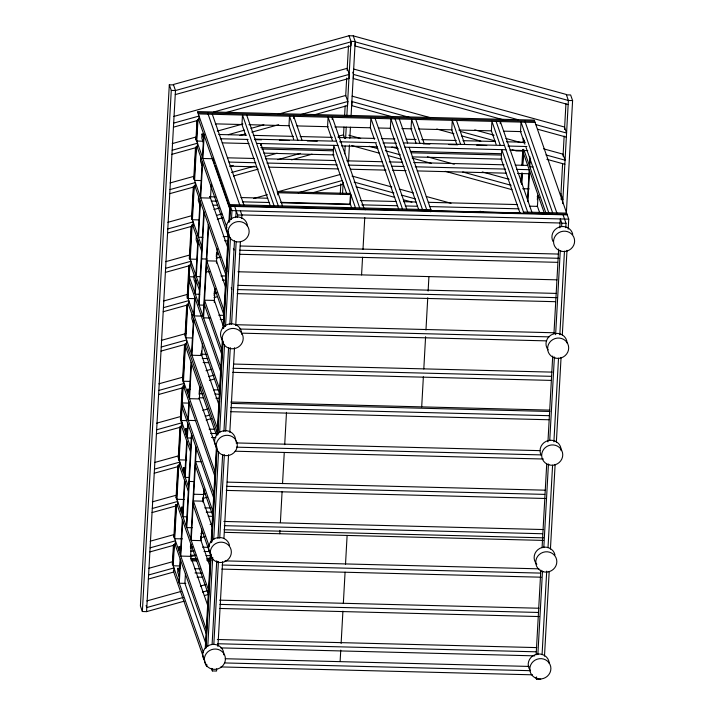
<?xml version="1.0" encoding="UTF-8"?>
<svg xmlns="http://www.w3.org/2000/svg" width="715" height="715" viewBox="0 0 715 715"><rect width="100%" height="100%" fill="white"/><g stroke="black" fill="none" stroke-linecap="round" stroke-linejoin="round"><path stroke-width="1.07" d="M173.522 84.915L169.312 84.808L140.399 605.9L142.357 611.522L146.566 611.629L184.05 601.217M142.357 611.522L171.269 90.43L169.312 84.808M146.566 611.629L175.479 90.537L173.379 84.504L349.036 35.75L353.246 35.857L566.289 94.46L568.389 100.484L562.66 203.623M172.351 564.376L173.441 544.678M173.879 536.885L175.667 504.593M176.042 497.917L177.829 465.626M178.267 457.832L179.992 426.649M180.43 418.856L182.155 387.682M182.656 378.771L184.568 344.255M185.06 335.353L186.731 305.287M187.124 298.173L188.948 265.319M189.305 258.821L191.102 226.485M191.495 219.46L193.318 186.543M193.747 178.777L195.472 147.71M195.91 139.943L196.956 121.085L197.358 122.247M172.816 564.484L173.915 544.723M174.281 538.046L176.14 504.647M176.444 499.079L178.321 465.277M178.607 460.102L180.484 426.355M180.77 421.135L182.683 386.618M182.951 381.873L185.051 344.058M185.408 337.623L187.267 304.027M187.625 297.547L189.43 265.104M189.788 258.714L191.656 225.064M191.96 219.505L193.81 186.141M194.185 179.474L195.999 146.655M196.339 140.542L197.519 119.414M173.236 565.413L174.406 544.285M176.569 505.362L174.71 538.726L182.361 538.842M176.873 499.803L178.786 465.331M179.099 459.763L180.949 426.408M181.253 420.84L183.112 387.485M183.415 381.917L185.525 343.924M185.882 337.435L187.732 304.072M189.895 265.149L188.045 298.512L194.596 298.629M190.208 259.59L192.121 225.118M192.424 219.559L194.274 186.195M194.587 180.636L196.437 147.272M196.75 141.713L197.984 119.468M180.457 418.266L182.021 422.744L181.798 426.819L156.424 433.853M219.407 393.223L188.554 304.644L188.796 300.613L163.431 307.656M180.153 568.362L177.919 568.309L177.695 572.375L179.179 576.639M178.902 550.666L179.125 546.6L181.36 546.653M181.083 511.314L181.315 507.239L183.541 507.301M183.272 471.963L183.496 467.887L185.73 467.95M187.911 428.589L185.677 428.535L185.453 432.611L186.937 436.874L187.696 423.209M187.634 393.25L187.866 389.183L190.092 389.237M192.004 314.546L191.781 318.622L193.265 322.885M194.194 275.195L193.962 279.261L195.445 283.524M196.375 235.843L196.151 239.909L197.635 244.173M198.555 196.482L198.332 200.558L199.816 204.821M200.745 157.13L200.513 161.206L201.996 165.469M204.249 134.116L202.023 134.062L201.8 138.138L203.283 142.401M178.884 582.073L180.162 559.005M180.386 554.929L182.343 519.644M182.566 515.578L184.533 480.292M184.756 476.226L186.713 440.941M187.92 419.231L188.894 401.589M189.126 397.513L191.084 362.237M191.531 354.095L193.488 318.81M193.72 314.743L194.695 297.1M194.918 293.025L195.678 279.458M195.901 275.382L197.858 240.106M198.082 236.03L200.039 200.745M200.272 196.679L202.229 161.393M202.452 157.327L203.73 134.259M180.564 560.167L179.286 583.234L185.837 583.395M182.745 520.806L180.788 556.091L190.61 556.341L191.289 544.213M184.935 481.454L182.977 516.739L187.339 516.847M187.116 442.102L185.158 477.388L189.529 477.495M188.099 424.37L187.348 437.938L191.718 438.054M189.305 402.751L188.322 420.393L195.964 420.581M191.486 363.399L189.529 398.675L199.351 398.925L200.021 386.797M193.899 319.971L191.933 355.257L201.764 355.507L202.434 343.379M195.097 298.262L194.123 315.905L201.764 316.093M196.08 280.62L195.329 294.187L199.691 294.303M198.261 241.268L196.303 276.544L200.674 276.66M200.45 201.916L198.493 237.192L202.854 237.309M202.631 162.555L200.674 197.841L210.496 198.091L211.229 184.863M204.141 135.421L202.854 158.489L212.677 158.739M186.347 526.428L191.468 434.148M198.698 303.875L203.82 211.604M191.879 435.31L186.758 527.59L192.21 527.733M204.222 212.766L199.101 305.037L204.561 305.18M185.426 573.877L184.899 583.377L205.67 643.017M190.807 539.217L195.928 446.938M203.158 316.665L208.271 224.394M190.574 548.566L190.762 545.259M199.128 394.457L199.369 390.05M201.353 354.345L201.541 351.029M196.33 448.099L191.209 540.379L201.031 540.629L201.702 528.546M208.682 225.556L203.56 317.826L210.103 317.996M200.808 536.134L200.629 539.468L209.861 565.985M202.72 501.671L202.971 497.22M214.151 295.796L214.393 291.345M216.305 256.882L216.556 252.431M203.167 502.18L203.9 488.997M214.25 302.472L215.027 288.422M216.43 263.156L217.226 248.874M205.25 648.317L210.559 552.579M211.113 542.676L216.413 447.036M217.092 434.8L222.401 339.16M223.017 328.042L228.362 231.74M228.88 222.392L229.873 204.597L430.886 209.692L430.77 211.801M205.714 648.371L210.907 554.822M211.64 541.613L216.895 446.821M217.575 434.577L222.767 341.046M223.491 328.087L228.684 234.466M229.408 221.328L230.275 205.759L567.049 214.294M205.974 647.826L211.175 554.161M211.846 542.042L216.994 449.369M217.798 434.881L222.991 341.234M223.715 328.265L228.943 233.939M229.622 221.793L230.48 206.34L567.254 214.875M206.787 664.333L206.662 666.559L204.973 661.715M207.77 646.494L212.721 557.307M213.714 539.476L218.602 451.406M219.648 432.45L224.537 344.38M225.529 326.541L230.48 237.362M231.472 219.523L231.964 210.603L197.483 111.585L534.257 120.111L568.738 219.139L568.184 229.166M212.105 644.367L216.743 560.757M217.986 538.466L222.624 454.856M223.92 431.44L228.559 347.83M229.864 324.422L234.502 240.812M235.798 217.396L236.173 210.71M216.69 668.811L216.565 671.036L212.355 670.929L212.48 668.704M213.839 644.179L218.415 561.677M219.72 538.27L224.358 454.66M225.654 431.243L230.293 347.633M231.597 324.226L236.173 241.733M237.532 217.199L237.657 214.974L234.69 206.447M217.923 646.512L222.624 561.784M223.929 538.377L228.568 454.767M229.801 432.468L234.502 347.74M235.744 325.45L240.383 241.84M241.679 218.424L241.867 215.081L240.383 210.818M260.644 145.646L260.76 143.536L282.497 205.929M277.786 194.864L277.903 192.755L350.868 194.605L350.341 204.097L280.691 202.336M293.597 118.44L293.713 116.322L302.079 140.355M279.762 533.73L279.949 530.387M280.378 522.594L282.103 491.42M282.541 483.626L284.266 452.452M284.704 444.659L286.492 412.367M332.18 119.414L332.296 117.305L363.881 207.994M340.26 193.863L340.823 183.835M343.477 135.957L343.969 127.056M344.585 115.919L345.148 105.9M345.703 95.873L346.686 78.06M347.115 70.356L348.482 45.769M342.53 193.908L343.084 183.889M344.755 153.832L345.184 146.03M345.622 138.236L346.239 127.109M346.855 115.973L350.994 41.372L355.203 41.479L351.065 116.08M343.343 182.227L343.227 184.264L313.09 192.63M314.225 114.82L347.597 105.561L347.821 101.485L345.72 95.461L278.242 114.186M226.387 112.478L349.108 78.418L349.331 74.351L347.231 68.318L173.718 116.474M175.255 94.603L350.913 45.849L351.137 41.783L349.036 35.75M348.527 161.733L349.456 145.029M349.832 138.344L350.448 127.207M392.66 116.903L351.807 105.668L351.887 101.181M502.761 119.637L353.317 78.525L353.541 74.458L352.745 72.17M568.166 104.56L355.123 45.957L355.346 41.89L353.246 35.857M350.001 201.88L350.287 196.607M340.134 661.259L340.751 650.123M341.118 643.437L342.914 611.155M343.343 603.362L345.077 572.179M345.506 564.385L347.115 535.437M361.576 274.891L362.559 257.23M362.988 249.499L364.757 217.485M421.698 406.871L423.369 376.805M423.798 369.012L425.595 336.72M425.961 330.044L427.758 297.753M428.124 291.068L428.929 276.598M500.223 123.668L500.339 121.559L531.915 212.248M520.94 182.808L521.432 173.906M521.932 164.995L522.79 149.408M523.166 142.723L523.416 138.272M521.405 182.861L521.959 172.842M522.37 165.514L523.264 149.453M523.63 142.777L523.755 140.551M521.789 184.47L522.406 173.343M522.835 165.558L523.738 149.328M524.131 142.205L524.256 139.988M527.527 199.449L529.18 169.678M529.404 165.612L529.895 156.817M527.876 201.71L529.583 170.84M530.235 159.079L529.815 166.774L533.086 166.854M537.349 199.7L537.6 195.284M538.064 195.347L537.448 206.376L529.806 206.179M560.935 193.962L562.598 163.905M563.036 156.111L564.144 136.065M564.519 129.388L565.94 103.773M536.134 654.815L540.835 570.087M542.068 547.788L546.707 464.178M547.949 441.888L552.713 356.043M553.946 333.753L558.647 249.026M559.827 227.844L560.319 218.924L561.802 223.187L561.624 226.53M540.71 679.25L536.5 679.143L536.625 676.917M537.859 654.618L542.506 571.008M543.802 547.592L548.441 463.981M549.737 440.574L554.384 356.964M555.618 334.665L560.256 251.054M566.36 213.052L572.599 100.592L570.642 94.97L566.432 94.872M542.068 654.726L546.716 571.115M548.012 547.699L552.588 465.206M553.893 441.798L558.531 358.188M559.827 334.772L564.466 251.162M565.771 227.754L566.012 223.295L563.045 214.768M544.49 656.138L549.192 571.419M550.425 549.12L555.126 464.393M556.368 442.102L561.069 357.375M562.303 335.076L567.004 250.348M351.137 41.783L175.479 90.537L171.269 90.43M173.673 123.105L199.038 116.062L198.815 120.129L173.45 127.172M213.696 111.996L349.331 74.351M172.208 143.617L195.776 137.074M217.199 131.131L242.903 123.999M172.172 150.239L197.537 143.197L197.304 147.272L171.94 154.315M228.335 134.652L244.485 130.166M250.938 128.378L263.862 124.794M300.461 114.632L347.821 101.485M239.954 135.439L245.334 133.946M251.796 132.15L278.707 124.678M170.027 182.969L193.586 176.426M230.007 166.327L233.224 165.433M265.354 156.514L277.134 153.242M338.186 136.297L343.54 134.813L344.844 138.558M169.982 189.591L195.347 182.557L195.124 186.624L169.759 193.667M231.535 172.512L254.138 166.238M277.822 159.66L300.425 153.385M233.465 175.988L258.222 169.115M291.595 159.847L312.044 154.172M167.846 222.32L192.478 215.483M213.901 209.54L219.255 208.056M253.53 198.538L267.455 194.677M277.089 192.004L340.286 174.46M167.802 228.952L193.166 221.909L192.943 225.976L167.578 233.019M216.43 215.447L221.82 213.955M298.244 192.746L342.378 180.493M217.289 219.219L222.669 217.726M165.657 261.681L190.297 254.844M165.612 268.304L190.985 261.261L190.753 265.337L165.388 272.37M216.404 254.209L218.558 253.611M216.18 258.276L220.479 257.078M163.476 301.033L188.108 294.196M214.223 293.561L217.449 292.658M163.208 311.722L188.572 304.688M213.991 297.628L217.226 296.734M161.295 340.385L185.927 333.548M161.25 347.007L186.615 339.965L186.392 344.04L161.018 351.083M158.882 383.812L183.514 376.975M206.009 370.728L211.363 369.244M158.837 390.435L184.202 383.392L183.978 387.467L158.614 394.501M208.548 376.635L213.928 375.143M209.397 380.407L214.777 378.914M156.701 423.164L181.333 416.327M202.756 410.383L208.11 408.891M156.657 429.786L182.021 422.744M205.285 416.291L209.593 415.093M206.135 420.062L211.524 418.57M154.512 462.516L178.08 455.973M154.467 469.138L179.831 462.096L179.608 466.171L154.243 473.214M152.331 501.867L175.89 495.325M152.286 508.49L177.651 501.456L177.427 505.523L152.063 512.566M203.069 494.396L205.223 493.797M202.846 498.471L207.153 497.274M150.141 541.219L173.709 534.686M210.121 524.578L212.266 523.979M150.105 547.842L175.47 540.808L175.238 544.875L149.873 551.917M200.888 533.748L203.042 533.149M200.665 537.823L204.973 536.625M148.64 568.362L172.199 561.82M190.413 556.771L195.767 555.287M148.595 574.985L173.959 567.942L173.736 572.018L148.371 579.061M206.921 558.799L210.147 557.906M146.834 600.931L181.109 591.421M200.388 586.068L205.741 584.584M183.201 597.445L146.79 607.553L146.092 605.542M202.488 592.1L207.842 590.608M204.401 595.577L208.682 594.38M572.599 100.592L568.389 100.484L355.346 41.89M197.885 112.747L534.659 121.273M198.287 113.908L535.07 122.444M215.403 123.856L242.197 124.535M248.9 124.705L289.101 125.724M296.922 125.92L328.185 126.707M334.888 126.877L370.62 127.788M378.432 127.985L390.721 128.298M401.884 128.575L411.929 128.834M418.632 129.004L452.13 129.853M458.833 130.023L491.214 130.845M503.503 131.149L521.369 131.605M218.745 134.492L246.63 135.198M253.316 135.367L293.463 136.377M300.157 136.547L332.493 137.369M338.07 137.512L374.875 138.442M381.56 138.612L394.939 138.951M406.093 139.237L416.13 139.488M421.707 139.631L456.277 140.506M462.971 140.676L495.307 141.499M506.461 141.776L525.418 142.258M255.067 139.166L336.461 141.221M403.466 142.92L504.495 145.485M220.238 138.755L248.114 139.461M254.799 139.631L261.493 139.8M279.333 140.247L289.369 140.506M307.218 140.953L317.254 141.213M339.554 141.776L376.358 142.705M383.043 142.875L396.432 143.215M423.191 143.894L429.885 144.064M448.841 144.546L457.761 144.77M476.717 145.252L486.754 145.503M507.945 146.039L526.901 146.521M196.786 141.052L203.328 141.213M256.551 143.429L337.945 145.485M404.949 147.183L505.979 149.748M222.24 142.875L248.999 143.554M341.556 145.905L377.243 146.807M385.054 147.004L397.317 147.317M509.947 150.168L527.786 150.624M522.79 151.079L516.31 150.919L512.012 149.73M260.787 147.612L333.253 149.444M410.267 151.401L501.313 153.707M261.824 148.997L333.181 150.802M411.304 152.787L501.233 155.057M263.835 153.126L334.066 154.905M412.189 156.88L502.118 159.159M227.504 157.809L254.272 158.489M265.417 158.775L335.675 160.553M346.829 160.83L382.507 161.742M389.201 161.912L402.581 162.242M413.735 162.528L504.066 164.816M515.211 165.102L527.482 165.415M228.988 162.073L255.756 162.752M266.909 163.038L337.158 164.816M348.312 165.094L384 166.005M391.802 166.202L404.073 166.506M415.218 166.792L505.55 169.08M516.704 169.366L528.966 169.678M229.881 166.175L256.64 166.854M268.911 167.158L338.052 168.91M350.314 169.223L386.002 170.125M392.696 170.295L406.075 170.635M417.229 170.921L506.435 173.182M517.589 173.459L529.86 173.772M194.596 180.403L201.147 180.564M522.647 188.715L529.189 188.876M277.5 191.593L350.466 193.443M209.709 196.768L215.287 196.911M240.937 197.563L267.696 198.234M360.253 200.584L395.94 201.487M403.743 201.684L416.014 201.996M428.276 202.309L517.49 204.57M211.193 201.031L216.77 201.174M242.421 201.827L269.18 202.497M281.451 202.81L350.591 204.561M361.736 204.847L397.424 205.75M405.226 205.947L417.497 206.26M429.76 206.572L518.974 208.834M523.496 212.033L566.646 213.133M213.195 205.16L217.655 205.277M430.653 210.666L519.868 212.927M231.964 210.603L568.738 219.139M241.509 214.92L559.854 222.991M237.657 214.974L241.867 215.081M561.802 223.187L566.012 223.295M192.415 219.755L198.967 219.916M223.134 236.522L228.711 236.656M224.626 240.785L227.969 240.866M240.294 245.996L558.638 254.066M239.552 250.205L559.005 258.303M239.328 254.272L557.664 262.342M201.666 258.901L207.127 259.044M190.235 259.107L196.777 259.277M237.997 271.763L556.958 279.842M206.117 271.691L209.397 271.772M220.953 275.874L226.53 276.017M194.712 276.884L189.252 276.75L220.837 367.439M222.436 280.137L225.779 280.217M238.113 285.348L556.449 293.418M237.371 289.557L556.824 297.655M237.148 293.633L555.484 301.694M218.772 315.226L224.349 315.369M220.256 319.489L223.598 319.569M235.932 324.708L554.268 332.77M239.641 329.025L549.075 336.863M241.643 333.154L546.618 340.876M185.864 337.811L192.415 337.981M200.763 354.175L206.34 354.318M202.247 358.438L207.833 358.581M203.14 362.541L208.717 362.684M233.742 364.06L552.087 372.122M233.001 368.27L551.345 376.331M232.777 372.336L551.113 380.398M183.451 381.238L190.002 381.408M213.508 389.836L217.977 389.943M199.387 393.697L202.729 393.786M215.001 394.099L219.46 394.206M199.154 397.772L203.623 397.88M215.885 398.192L219.228 398.282M230.802 402.036L549.728 410.115M231.562 403.412L549.898 411.474M188.796 403.117L182.245 402.947L213.83 493.645M230.82 407.622L549.156 415.683M230.596 411.688L548.932 419.759M186.731 420.635L181.279 420.5L190.726 447.626M209.102 429.125L214.67 429.268M210.585 433.388L216.162 433.531M211.47 437.491L215.93 437.607M236.057 442.934L539.923 450.638M236.424 447.17L541.407 454.901M235.083 451.21L543.409 459.021M179.09 459.852L186.731 460.049M201.04 461.72L195.579 461.577L212.856 511.189M227.191 482.116L545.527 490.186M189.314 481.454L193.685 481.561M226.449 486.325L544.785 494.387M226.226 490.401L545.679 498.489M193.765 494.244L203.587 494.494M176.9 499.302L184.542 499.49M204.731 507.838L210.308 507.981M206.215 512.101L211.792 512.244M208.217 516.23L212.677 516.337M223.893 521.441L543.346 529.538M224.269 525.677L542.605 533.748M224.036 529.752L543.489 537.841M224.555 532.335L543.597 540.415M190.279 546.877L192.514 546.939M202.542 547.19L208.119 547.332M190.646 551.113L193.997 551.202M204.034 551.453L209.602 551.596M190.422 555.189L195.999 555.323M206.036 555.582L210.496 555.689M190.547 558.495L196.125 558.63M207.27 558.916L210.621 558.996M190.744 559.648L197.447 559.818M206.564 560.051L211.023 560.167M225.046 560.882L538.94 568.836M191.155 560.81L196.732 560.953M207.904 561.239L210.139 561.293M222.079 565.029L540.424 573.099M173.209 565.788L179.76 565.958M221.856 569.104L541.309 577.202M194.65 568.729L200.227 568.872M195.016 572.965L201.71 573.135M197.027 577.094L202.595 577.237M219.523 600.153L538.976 608.242M219.898 604.389L538.234 612.451M219.675 608.456L539.128 616.553M217.342 639.505L536.795 647.602M217.718 643.741L536.053 651.803M220.828 647.897L534.713 655.852M225.189 658.73L529.064 666.425M224.447 662.939L530.548 670.688M220.89 666.925L532.55 674.817M353.594 69.015L564.484 127.029L566.584 133.053L535.812 124.598M353.541 74.458L518.044 119.7M537.716 129.245L566.351 137.128M352.084 96.159L430.627 117.76M474.742 129.898L494.11 135.224M505.952 138.478L521.012 142.625M543.606 148.836L562.973 154.163L565.073 160.196L545.983 154.941M352.03 101.593L410.088 117.564M460.621 131.462L495.03 140.927M436.749 129.031L453.945 133.759M461.479 135.832L480.829 141.159M546.814 159.302L564.85 164.271M348.822 135.215L360.664 138.469M391.865 147.058L398.318 148.827M427.373 156.817L454.266 164.218M482.241 171.913L509.143 179.313M369.199 146.271L377.806 148.64M385.331 150.704L400.382 154.851M412.206 158.104L431.565 163.422M462.739 172.002L511.127 185.31M560.766 198.967L562.893 199.548L560.792 193.524M351.771 145.61L379.728 153.296M388.325 155.664L401.231 159.213M445.311 171.341L511.976 189.681M537.206 196.616L539.325 197.197M352.021 176.051L391.829 186.999M399.363 189.073L413.35 192.916M426.265 196.473L451.013 203.275M480.06 211.265L483.286 212.158M354.113 182.075L393.894 193.014M401.428 195.088L415.397 198.931M356.043 186.74L394.743 197.385M403.349 199.753L411.947 202.122M524.837 121.032L557.226 214.044M552.615 212.775L521.029 122.086L520.511 131.587L524.917 144.233M526.017 147.397L548.78 212.784M524.104 150.382L545.768 212.605M523.514 153.403L544.079 212.453M537.251 205.804L539.825 213.186M496.13 121.452L527.706 212.141M500.286 145.377L491.92 121.344L491.393 130.845L496.121 144.43M523.907 213.195L501.769 149.641L501.242 159.141L520.073 213.213M456.483 120.451L464.848 144.475M460.639 144.367L452.273 120.343L451.746 129.844L456.84 144.466M415.79 119.414L424.156 143.447M419.946 143.34L411.581 119.316L411.054 128.807L416.148 143.438M399.301 119.003L407.675 143.027M409.159 147.29L431.288 210.853M395.091 118.896L426.676 209.584M422.467 209.477L390.882 118.788L390.354 128.289L418.632 209.486M375.098 118.386L406.683 209.075M402.474 208.968L370.888 118.279L370.361 127.779L374.401 139.38M375.867 143.599L398.639 208.977M535.91 677.436L536.5 679.143M364.99 209.173L365.186 209.754M359.672 207.886L328.087 117.197L327.559 126.698L332.332 140.408M355.462 207.779L333.735 145.377L333.208 154.878L346.605 193.363M349.867 202.72L351.673 207.922M297.869 140.247L289.504 116.214L288.976 125.715L293.704 139.3M246.702 115.133L278.287 205.822M274.077 205.714L242.492 115.026L241.965 124.526L245.638 135.072M247.104 139.291L270.61 206.778M212.319 114.266L243.904 204.955M207.708 112.997L240.097 206.009M212.48 158.167L214.321 163.44M215.054 165.549L229.738 207.734M198.43 119.03L229.649 208.664M202.023 134.062L203.507 138.326M195.973 138.719L226.896 227.522M233.394 248.355L233.993 250.062M196.929 146.173L228.139 235.807M209.933 196.464L227.558 247.086M226.664 270.896L226.861 271.477M193.792 178.08L226.181 271.092M231.213 287.716L231.803 289.414M194.739 185.525L225.958 275.159M225.538 286.921L216.547 261.082L206.724 260.832L224.001 310.444M191.602 217.431L201.862 246.881M192.549 224.868L201.639 250.956M206.492 264.907L223.768 314.511M223.357 326.272L214.357 300.434L204.535 300.193L221.811 349.796M189.421 256.783L199.682 286.241M190.369 264.219L199.449 290.308M204.311 304.259L221.587 353.871M189.028 280.816L220.604 371.505M187.241 296.135L219.63 389.148M219.434 401.169L219.63 401.75M201.192 353.88L219.192 405.557M185.051 335.487L217.449 428.508M186.374 343.995L217.628 433.737M185.408 345.953L216.627 435.596M199.154 398.362L216.779 448.975M187.866 389.183L189.35 393.447M182.647 378.914L215.036 471.927M183.228 385.314L214.813 476.002M182.021 407.023L213.606 497.712M185.677 428.535L187.16 432.798M181.172 425.023L190.494 451.701M195.356 465.653L212.632 515.256M212.221 527.018L203.221 501.179L193.399 500.938L209.236 546.412M212.203 531.442L212.409 532.023M183.496 467.887L184.979 472.15M178.276 457.618L188.537 486.978M178.982 464.375L188.313 491.053M193.175 505.005L210.442 554.617M181.315 507.239L182.799 511.502M176.096 496.97L208.485 589.991M177.043 504.424L208.262 594.058M190.413 555.77L207.672 605.337M179.125 546.6L180.609 550.863M173.906 536.33L206.295 629.343M174.862 543.775L206.197 633.526M177.919 568.309L179.411 572.572M211.461 668.373L212.355 670.929M172.699 558.04L173.11 559.202M172.404 563.465L203.328 652.268M173.352 570.919L204.204 659.498M553.061 241.554A10.591 10.126 -19.2 0 1 558.951 227.191A10.591 10.126 -19.2 0 1 572.769 234.323M548.11 349.903A10.591 10.126 -19.2 0 1 553.026 334.057A10.591 10.126 -19.2 0 1 567.067 342.941M541.201 455.285A10.591 10.126 -19.2 0 1 548.423 440.529A10.591 10.126 -19.2 0 1 561.123 450.691M530.316 670.5A10.591 10.126 -19.2 0 1 535.231 654.654A10.591 10.126 -19.2 0 1 549.272 663.538M536.831 564.305A10.591 10.126 -19.2 0 1 539.897 548.342A10.591 10.126 -19.2 0 1 554.983 554.92M228.559 233.43A10.591 10.126 -19.2 0 1 233.483 217.592A10.591 10.126 -19.2 0 1 247.515 226.476M222.633 340.295A10.591 10.126 -19.2 0 1 227.987 324.306A10.591 10.126 -19.2 0 1 241.581 334.227M215.724 445.677A10.591 10.126 -19.2 0 1 222.946 430.922A10.591 10.126 -19.2 0 1 235.646 441.092M204.839 660.892A10.591 10.126 -19.2 0 1 210.192 644.894A10.591 10.126 -19.2 0 1 223.786 654.824M209.799 552.543A10.591 10.126 -19.2 0 1 215.689 538.181A10.591 10.126 -19.2 0 1 229.506 545.313M560.81 251.108A10.591 10.126 -19.2 0 0 574.395 238.971A10.591 10.126 -19.2 0 0 557.039 233.966A10.591 10.126 -19.2 0 0 560.81 251.108M554.876 357.974A10.591 10.126 -19.2 0 0 568.461 345.837A10.591 10.126 -19.2 0 0 551.104 340.832A10.591 10.126 -19.2 0 0 554.876 357.974M548.95 464.839A10.591 10.126 -19.2 0 0 562.526 452.702A10.591 10.126 -19.2 0 0 545.179 447.697A10.591 10.126 -19.2 0 0 548.95 464.839M537.09 678.571A10.591 10.126 -19.2 0 0 550.666 666.434A10.591 10.126 -19.2 0 0 533.319 661.42A10.591 10.126 -19.2 0 0 537.09 678.571M543.016 571.705A10.591 10.126 -19.2 0 0 556.601 559.568A10.591 10.126 -19.2 0 0 539.244 554.563A10.591 10.126 -19.2 0 0 543.016 571.705M235.333 241.509A10.591 10.126 -19.2 0 0 248.918 229.372A10.591 10.126 -19.2 0 0 231.562 224.358A10.591 10.126 -19.2 0 0 235.333 241.509M229.408 348.375A10.591 10.126 -19.2 0 0 242.984 336.229A10.591 10.126 -19.2 0 0 225.627 331.224A10.591 10.126 -19.2 0 0 229.408 348.375M223.473 455.232A10.591 10.126 -19.2 0 0 237.058 443.094A10.591 10.126 -19.2 0 0 219.702 438.089A10.591 10.126 -19.2 0 0 223.473 455.232M211.613 668.963A10.591 10.126 -19.2 0 0 225.198 656.826A10.591 10.126 -19.2 0 0 207.842 651.821A10.591 10.126 -19.2 0 0 211.613 668.963M217.539 562.097A10.591 10.126 -19.2 0 0 231.124 549.96A10.591 10.126 -19.2 0 0 213.767 544.955A10.591 10.126 -19.2 0 0 217.539 562.097"/></g></svg>
